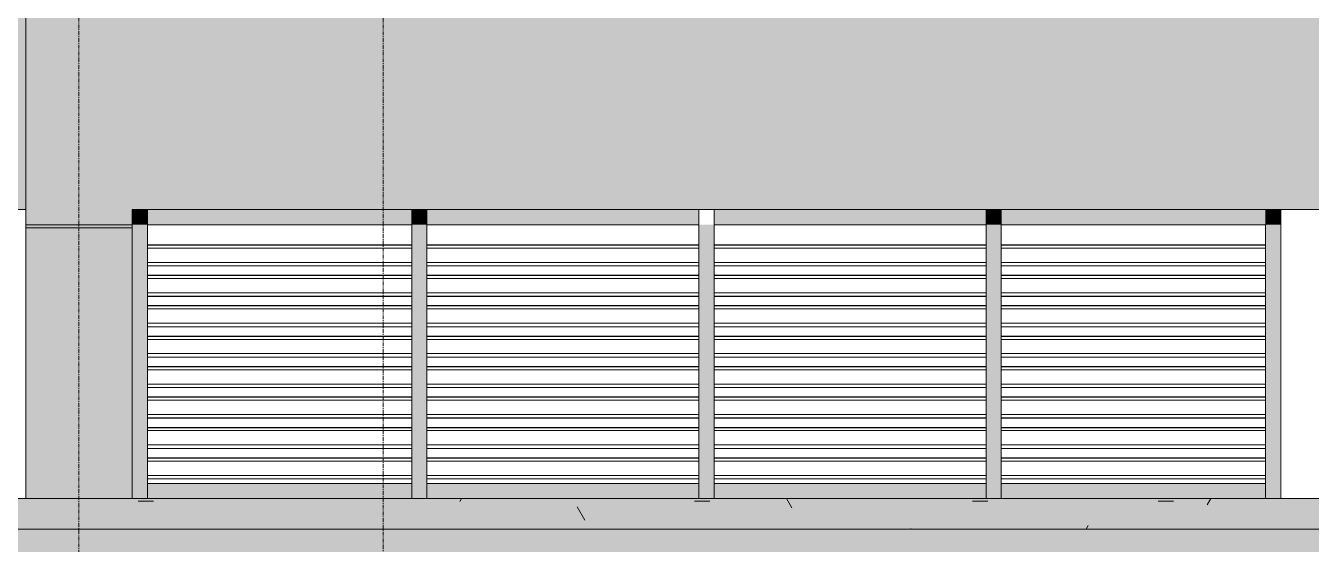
# Model space of a CAD drawing. Header units: millimetres. Extents: x 9199 to 175431, y -4466 to 35300.
# Drawn here: x 155426 to 159653, y 450 to 2154 of the extents above; entities that cross this region are included whole.
import ezdxf

# ---------------------------------------------------------------- set-up
doc = ezdxf.new("R2010")
doc.units = ezdxf.units.MM
doc.linetypes.add('Grid Line', pattern=[22.225, 12.7, -3.175, 3.175, -3.175])
for name, color, linetype, lineweight in [('A-DETL-GENF-2', 9, 'Continuous', 9), ('A-DETL-THIN', 151, 'Continuous', 9), ('A-GLAZ-CWMG', 51, 'Continuous', 9), ('A-WALL', 113, 'Continuous', 9), ('A-WALL-PATT', 111, 'Continuous', 9), ('A-WALL-PATT-2', 111, 'Continuous', 5), ('S-COLS', 52, 'Continuous', 9), ('S-GRID-1', 1, 'Grid Line', 9)]:
    doc.layers.add(name, color=color, linetype=linetype, lineweight=lineweight)

# ---------------------------------------------------------------- blocks, each defined once
blk = doc.blocks.new('Rectangular Mullion - 50 x 100mm-3797626-TKCS_MẶT ĐỨNG HƯỚNG TÂY')
at = {"layer": 'A-GLAZ-CWMG'}
blk.add_hatch(color=256, dxfattribs=at).paths.add_polyline_path([(-22504.5, 1500), (-21635.3, 1500), (-21635.3, 1550), (-22504.5, 1550)])
for p, q in [((-22504.5, 1500), (-22504.5, 1550)), ((-21635.3, 1550), (-21635.3, 1500)), ((-22504.5, 1500), (-21635.3, 1500))]:
    blk.add_line(p, q, dxfattribs=at)
blk = doc.blocks.new('Rectangular Mullion - 50 x 100mm-3797627-TKCS_MẶT ĐỨNG HƯỚNG TÂY')
at = {"layer": 'A-GLAZ-CWMG'}
blk.add_hatch(color=256, dxfattribs=at).paths.add_polyline_path([(-23618.4, 1500), (-23498.6, 1500), (-23498.6, 1550), (-24392.8, 1550), (-24392.8, 1500)])
for p, q in [((-24392.8, 1500), (-24392.8, 1550)), ((-23498.6, 1550), (-23498.6, 1500)), ((-24392.8, 1500), (-23498.6, 1500))]:
    blk.add_line(p, q, dxfattribs=at)
blk = doc.blocks.new('Rectangular Mullion - 50 x 100mm-3797628-TKCS_MẶT ĐỨNG HƯỚNG TÂY')
at = {"layer": 'A-GLAZ-CWMG'}
blk.add_hatch(color=256, dxfattribs=at).paths.add_polyline_path([(-24442.8, 600), (-24442.8, 650), (-25311.9, 650), (-25311.9, 600), (-24676.6, 600)])
for p, q in [((-25311.9, 600), (-25311.9, 650)), ((-24442.8, 650), (-25311.9, 650)), ((-24442.8, 650), (-24442.8, 600))]:
    blk.add_line(p, q, dxfattribs=at)
blk = doc.blocks.new('Rectangular Mullion - 50 x 100mm-3797629-TKCS_MẶT ĐỨNG HƯỚNG TÂY')
at = {"layer": 'A-GLAZ-CWMG'}
blk.add_hatch(color=256, dxfattribs=at).paths.add_polyline_path([(-24392.8, 600), (-23498.6, 600), (-23498.6, 650), (-24392.8, 650)])
for p, q in [((-24392.8, 600), (-24392.8, 650)), ((-23498.6, 650), (-24392.8, 650)), ((-23498.6, 650), (-23498.6, 600))]:
    blk.add_line(p, q, dxfattribs=at)
blk = doc.blocks.new('Rectangular Mullion - 50 x 100mm-3089665-TKCS_MẶT ĐỨNG HƯỚNG TÂY')
at = {"layer": 'A-GLAZ-CWMG'}
blk.add_hatch(color=256, dxfattribs=at).paths.add_polyline_path([(-53711.9, 600), (-53711.9, 700), (-53758.7, 700), (-53758.7, 600)])
blk.add_line((-53758.7, 700), (-53758.7, 600), dxfattribs=at)
blk = doc.blocks.new('Rectangular Mullion - 50 x 100mm-3089666-TKCS_MẶT ĐỨNG HƯỚNG TÂY')
at = {"layer": 'A-GLAZ-CWMG'}
blk.add_hatch(color=256, dxfattribs=at).paths.add_polyline_path([(-53711.9, 700), (-53711.9, 800), (-53758.7, 800), (-53758.7, 700)])
blk.add_line((-53758.7, 800), (-53758.7, 700), dxfattribs=at)
blk = doc.blocks.new('Rectangular Mullion - 50 x 100mm-3089667-TKCS_MẶT ĐỨNG HƯỚNG TÂY')
at = {"layer": 'A-GLAZ-CWMG'}
blk.add_hatch(color=256, dxfattribs=at).paths.add_polyline_path([(-28835.3, 1500), (-28835.3, 1550), (-28885.3, 1550), (-28885.3, 1500)])
blk.add_line((-28885.3, 1550), (-28885.3, 1500), dxfattribs=at)
blk = doc.blocks.new('Rectangular Mullion - 50 x 100mm-3089668-TKCS_MẶT ĐỨNG HƯỚNG TÂY')
at = {"layer": 'A-GLAZ-CWMG'}
blk.add_hatch(color=256, dxfattribs=at).paths.add_polyline_path([(-25311.9, 1500), (-25311.9, 1550), (-25361.9, 1550), (-25361.9, 1500), (-25335, 1500)])
blk.add_line((-25311.9, 1500), (-25311.9, 1550), dxfattribs=at)
blk = doc.blocks.new('Rectangular Mullion - 50 x 100mm-3089669-TKCS_MẶT ĐỨNG HƯỚNG TÂY')
at = {"layer": 'A-GLAZ-CWMG'}
blk.add_hatch(color=256, dxfattribs=at).paths.add_polyline_path([(-57485.3, 600), (-57485.3, 700), (-57535.3, 700), (-57535.3, 600)])
blk.add_line((-57485.3, 600), (-57485.3, 700), dxfattribs=at)
blk = doc.blocks.new('Rectangular Mullion - 50 x 100mm-3089670-TKCS_MẶT ĐỨNG HƯỚNG TÂY')
at = {"layer": 'A-GLAZ-CWMG'}
blk.add_hatch(color=256, dxfattribs=at).paths.add_polyline_path([(-57485.3, 700), (-57485.3, 800), (-57535.3, 800), (-57535.3, 700)])
blk.add_line((-57485.3, 700), (-57485.3, 800), dxfattribs=at)
blk = doc.blocks.new('Rectangular Mullion - MULLION LA SACH-3797630-TKCS_MẶT ĐỨNG HƯỚNG TÂY')
at = {"layer": 'A-GLAZ-CWMG'}
for p, q in [((-25311.9, 734.3), (-24442.8, 734.3)), ((-25311.9, 733.3), (-24442.8, 733.3)), ((-25311.9, 733.2), (-24442.8, 733.2)), ((-25311.9, 723.5), (-24442.8, 723.5)), ((-25311.9, 676.5), (-24442.8, 676.5)), ((-25311.9, 665), (-24442.8, 665)), ((-25311.9, 664.8), (-24442.8, 664.8))]:
    blk.add_line(p, q, dxfattribs=at)
blk = doc.blocks.new('Rectangular Mullion - MULLION LA SACH-3797631-TKCS_MẶT ĐỨNG HƯỚNG TÂY')
at = {"layer": 'A-GLAZ-CWMG'}
for p, q in [((-24392.8, 734.3), (-23498.6, 734.3)), ((-24392.8, 733.3), (-23498.6, 733.3)), ((-24392.8, 733.2), (-23498.6, 733.2)), ((-24392.8, 723.5), (-23498.6, 723.5)), ((-24392.8, 676.5), (-23498.6, 676.5)), ((-24392.8, 665), (-23498.6, 665)), ((-24392.8, 664.8), (-23498.6, 664.8))]:
    blk.add_line(p, q, dxfattribs=at)
blk = doc.blocks.new('Rectangular Mullion - 50 x 100mm-3089657-TKCS_MẶT ĐỨNG HƯỚNG TÂY')
at = {"layer": 'A-GLAZ-CWMG'}
blk.add_hatch(color=256, dxfattribs=at).paths.add_polyline_path([(-56553.7, 600), (-56553.7, 700), (-56603.7, 700), (-56603.7, 600)])
for p, q in [((-56603.7, 700), (-56603.7, 600)), ((-56553.7, 600), (-56553.7, 700))]:
    blk.add_line(p, q, dxfattribs=at)
blk = doc.blocks.new('Rectangular Mullion - 50 x 100mm-3089658-TKCS_MẶT ĐỨNG HƯỚNG TÂY')
at = {"layer": 'A-GLAZ-CWMG'}
blk.add_hatch(color=256, dxfattribs=at).paths.add_polyline_path([(-56553.7, 700), (-56553.7, 800), (-56603.7, 800), (-56603.7, 700)])
for p, q in [((-56603.7, 800), (-56603.7, 700)), ((-56553.7, 700), (-56553.7, 800))]:
    blk.add_line(p, q, dxfattribs=at)
blk = doc.blocks.new('Rectangular Mullion - 50 x 100mm-3089659-TKCS_MẶT ĐỨNG HƯỚNG TÂY')
at = {"layer": 'A-GLAZ-CWMG'}
blk.add_hatch(color=256, dxfattribs=at).paths.add_polyline_path([(-54640.3, 1500), (-54640.3, 1550), (-54690.3, 1550), (-54690.3, 1500)])
for p, q in [((-54690.3, 1550), (-54690.3, 1500)), ((-54640.3, 1500), (-54640.3, 1550))]:
    blk.add_line(p, q, dxfattribs=at)

msp = doc.modelspace()

# ---------------------------------------------------------------- hatches: boundary and pattern name
at = {"layer": 'A-DETL-GENF-2'}
h = msp.add_hatch(dxfattribs=at)
h.set_pattern_fill('FP_33', color=256, style=0, pattern_type=2)
h.set_pattern_definition([(0, (129582.6, 1200), (725.805, 725.805), [725.805, -725.805]), (0, (129582.6, 1472.2), (725.805, 725.805), [725.805, -725.805]), (0, (129582.6, 1744.35), (725.805, 725.805), [725.805, -725.805]), (90, (129673.3, 1835.1), (-725.805, 725.805), [725.805, -725.805]), (90, (129945.5, 1835.1), (-725.805, 725.805), [725.805, -725.805]), (90, (130217.7, 1835.1), (-725.805, 725.805), [725.805, -725.805])])
h.paths.add_polyline_path([(100378.3, -955.5), (168101.5, -955.5), (168101.5, 500), (100378.3, 500), (100378.3, -407.6)])
at = {"layer": 'A-WALL-PATT'}
h = msp.add_hatch(dxfattribs=at)
h.set_pattern_fill('FP_27', color=256, style=0, pattern_type=2)
h.set_pattern_definition([(0, (129582.6, 1200), (1219.2, 304.8), [50.292, -864.108, 50.292, -864.108, -4876.8]), (0, (129582.6, 1200), (1219.2, 304.8), [-1828.8, 50.292, -1778.508, 50.292, -864.108, -2133.6]), (0, (129582.6, 1200), (1219.2, 304.8), [-4572, 50.292, -559.308, 50.292, -1473.708]), (120, (130039.8, 1352.4), (-873.5645, 903.4582), [50.292, -864.108, 50.292, -5740.908]), (120, (130039.8, 1352.4), (-873.5645, 903.4582), [-964.692, -864.108, 50.292, -1778.508, -3048]), (120, (130039.8, 1352.4), (-873.5645, 903.4582), [-3657.6, 50.292, -864.108, 50.292, -2083.308]), (120, (130039.8, 1352.4), (-873.5645, 903.4582), [-4622.292, -559.308, 50.292, -1473.708]), (240, (130192.2, 1962), (-345.6355, -1208.2582), [50.292, -864.108, 50.292, -5740.908]), (240, (130192.2, 1962), (-345.6355, -1208.2582), [-964.692, -864.108, 50.292, -1778.508, -3048]), (240, (130192.2, 1962), (-345.6355, -1208.2582), [-3657.6, 50.292, -864.108, 50.292, -2083.308]), (240, (130192.2, 1962), (-345.6355, -1208.2582), [-4622.292, -559.308, 50.292, -1473.708])])
h.paths.add_polyline_path([(162810.6, 500), (162901.2, 500), (162901.2, 600), (147300.8, 600), (147300.8, 500), (161752.4, 500)])
h = msp.add_hatch(dxfattribs=at)
h.set_pattern_fill('FP_31', color=256, style=0, pattern_type=2)
h.set_pattern_definition([(349.695, (163090.205, 869.39), (3657.59817, -609.61005), [68.155, -6747.38]), (0, (163157.26, 857.2), (609.6, 609.6), [67.056, -542.544]), (18.435, (163224.32, 857.2), (1219.1992, 609.6016), [57.832, -1869.893]), (172.875, (163279.18, 875.49), (4267.1994, -609.5991), [49.148, -4865.604]), (174.806, (163230.413, 881.584), (6096.00395, -609.55472), [67.333, -6665.92]), (194.036, (163163.36, 887.68), (-1828.8022, -609.5924), [75.403, -2438.042]), (9.462, (163138.97, 869.39), (3048.00504, 609.5835), [37.081, -3670.971]), (353.66, (163175.55, 875.49), (-4876.8008, 609.58348), [55.202, -5464.96]), (185.711, (163230.413, 869.39), (-5486.39511, -609.63944), [61.264, -6065.139]), (168.69, (163169.45, 863.3), (2438.4, -609.6026), [31.084, -3077.279]), (354.806, (163035.34, 863.296), (-6096.00395, 609.55472), [67.333, -6665.92]), (348.69, (163102.4, 857.2), (-2438.4, 609.6026), [62.167, -3046.194]), (0, (163163.36, 845), (609.6, 609.6), [73.152, -536.448]), (20.556, (163236.51, 845.01), (3048.0001, 1219.19697), [52.084, -5156.34]), (3.814, (163285.277, 863.296), (8534.40115, 609.58889), [91.643, -9072.654]), (354.806, (163376.72, 869.39), (-6096.00395, 609.55472), [67.333, -6665.92]), (0, (163443.8, 863.3), (609.6, 609.6), [67.056, -542.544]), (5.194, (162901.23, 863.296), (6096.00395, 609.55472), [67.333, -6665.92]), (354.806, (162968.285, 869.39), (-6096.00395, 609.55472), [67.333, -6665.92]), (0, (162901.2, 875.5), (609.6, 609.6), [36.576, -573.024]), (5.194, (162937.805, 875.49), (6096.00395, 609.55472), [67.333, -6665.92]), (0, (163004.86, 881.6), (609.6, 609.6), [60.96, -548.64]), (10.305, (163065.82, 881.584), (-3657.59817, -609.61005), [68.155, -6747.38]), (5.194, (163132.88, 893.776), (6096.00395, 609.55472), [67.333, -6665.92]), (354.806, (163199.933, 899.87), (-6096.00395, 609.55472), [67.333, -6665.92]), (354.806, (163266.99, 893.776), (-6096.00395, 609.55472), [67.333, -6665.92]), (351.87, (163334.045, 887.68), (-3657.60043, 609.5929), [86.21, -4224.312]), (0, (163419.4, 875.5), (609.6, 609.6), [91.44, -518.16]), (347.471, (163395.005, 509.73), (3047.99888, -609.61085), [56.202, -5564.033]), (354.289, (163449.87, 497.536), (-5486.39511, 609.63944), [61.264, -6065.139]), (8.13, (163395.005, 509.73), (3657.60043, 609.5929), [43.105, -4267.418]), (9.462, (163437.68, 515.82), (3048.00504, 609.5835), [74.161, -3633.892]), (0, (162901.2, 528), (609.6, 609.6), [73.152, -536.448]), (350.538, (162974.38, 528.02), (-3048.00504, 609.5835), [37.081, -3670.971]), (201.801, (163010.96, 521.92), (1828.8045, 609.58684), [32.828, -3249.968]), (192.995, (162980.477, 509.73), (5486.39314, 1219.23746), [81.331, -8051.747]), (352.875, (163462.06, 509.73), (-4267.1994, 609.5991), [49.148, -4865.604]), (7.125, (163462.06, 509.73), (4267.1994, 609.5991), [49.148, -4865.604]), (0, (162901.2, 515.8), (609.6, 609.6), [48.768, -560.832]), (194.036, (162950, 515.82), (-1828.8022, -609.5924), [50.27, -2463.177]), (356.633, (163035.34, 534.112), (-9753.59439, 609.691875), [103.811, -10277.302]), (357.709, (163138.973, 528.016), (-14630.396648, 609.69909), [152.522, -15099.665]), (3.18, (163291.373, 521.92), (10363.19831, 609.63121), [109.897, -10879.823]), (9.462, (163401.1, 528.02), (3048.00504, 609.5835), [111.242, -3596.81]), (10.305, (162901.23, 473.15), (-3657.59817, -609.61005), [68.155, -6747.38]), (15.945, (162968.285, 485.34), (-2438.4042, -609.58315), [88.759, -4349.196]), (0, (163053.6, 509.7), (609.6, 609.6), [79.248, -530.352]), (351.87, (163132.88, 509.73), (-3657.60043, 609.5929), [86.21, -4224.312]), (3.576, (163218.22, 497.536), (9144.002965, 609.5468), [97.726, -9674.906]), (351.254, (163315.757, 503.63), (4267.20096, -609.58783), [80.18, -7937.856]), (345.964, (163395, 491.44), (-1828.8022, 609.5924), [75.403, -2438.042]), (0, (163468.16, 473.15), (609.6, 609.6), [42.672, -566.928]), (174.806, (163035.34, 534.11), (6096.00395, -609.55472), [134.665, -6598.587]), (355.236, (162901.23, 570.69), (-6705.59647, 609.64143), [146.811, -7193.745]), (0, (163047.53, 558.5), (609.6, 609.6), [140.208, -469.392]), (4.086, (163187.74, 558.496), (7924.79503, 609.65274), [171.123, -8385.02]), (0, (163358.4, 570.7), (609.6, 609.6), [152.4, -457.2]), (7.125, (162901.23, 442.67), (4267.1994, 609.5991), [147.443, -4767.311]), (6.34, (163047.533, 460.96), (4876.8008, 609.58348), [110.403, -5409.758]), (357.51, (163157.261, 473.152), (-13411.196973, 609.70439), [140.34, -13893.706]), (353.48, (163297.47, 467.056), (-15849.59217, 1828.855172), [214.749, -21260.135]), (3.013, (162901.23, 838.912), (10972.79715, 609.6408), [115.984, -11482.446]), (351.87, (163017.05, 845.01), (-3657.60043, 609.5929), [129.316, -4181.208]), (357.614, (163145.07, 826.72), (-14020.799432, 609.613717), [146.431, -14496.664]), (10.62, (163291.373, 820.624), (-6705.59246, -1219.23973), [99.236, -9824.334]), (0, (163388.9, 838.9), (609.6, 609.6), [121.92, -487.68]), (356.82, (162901.23, 912.064), (-10363.19831, 609.63121), [109.897, -10879.823]), (6.009, (163010.957, 905.968), (-6095.99899, -609.599175), [116.464, -11529.929]), (6.71, (163126.78, 918.16), (-5486.397345, -609.61573), [104.346, -10330.325]), (354.289, (163230.413, 930.35), (-5486.39511, 609.63944), [122.528, -6003.877]), (347.905, (163352.333, 918.16), (-5486.39487, 1219.22295), [87.281, -8640.862]), (9.462, (163437.68, 899.87), (3048.00504, 609.5835), [74.161, -3633.892]), (3.814, (162901.23, 796.24), (8534.40115, 609.58889), [91.643, -9072.654]), (347.196, (162992.67, 802.336), (-7924.80896, 1828.76326), [137.532, -13615.67]), (0, (163126.8, 771.86), (609.6, 609.6), [152.4, -457.2]), (5.44, (163279.181, 771.856), (-6705.60249, -609.56085), [128.595, -12730.932]), (6.71, (163407.197, 784.048), (-5486.397345, -609.61573), [104.346, -10330.325]), (0, (162901.2, 954.74), (609.6, 609.6), [103.632, -505.968]), (8.13, (163004.86, 954.74), (3657.60043, 609.5929), [172.421, -4138.102]), (357.614, (163175.55, 979.12), (-14020.799432, 609.613717), [146.431, -14496.664]), (354.472, (163321.853, 973.024), (12801.591011, -1219.302898), [189.859, -18796.025]), (6.843, (162901.23, 400), (-10363.195037, -1219.241277), [153.494, -15195.842]), (0, (163053.6, 418.3), (609.6, 609.6), [170.688, -438.912]), (356.348, (163224.317, 418.288), (-18897.604963, 1219.126665), [287.095, -28422.422]), (0, (162901.2, 613.36), (609.6, 609.6), [146.304, -463.296]), (4.764, (163047.533, 613.36), (6705.59647, 609.64143), [146.811, -7193.745]), (358.152, (163193.837, 625.552), (-18287.996238, 609.724117), [189.074, -18718.355]), (357.274, (163382.813, 619.456), (-12192.004244, 609.534153), [128.161, -12687.945]), (354.806, (162901.23, 710.896), (-6096.00395, 609.55472), [134.665, -6598.587]), (0, (163035.34, 698.7), (609.6, 609.6), [195.072, -414.528]), (1.909, (163230.413, 698.704), (17678.401049, 609.553228), [182.982, -18115.176]), (3.576, (163413.293, 704.8), (9144.002965, 609.5468), [97.726, -9674.906])])
h.paths.add_polyline_path([(162810.6, 500), (162901.2, 500), (162901.2, 600), (147300.8, 600), (147300.8, 500), (161752.4, 500)])
at = {"layer": 'A-WALL-PATT-2'}
h = msp.add_hatch(color=256, dxfattribs=at)
h.paths.add_polyline_path([(147296.2, 600), (149351.2, 600), (149351.2, 1490), (147296.2, 1490), (147296.2, 700)])
h.paths.add_polyline_path([(147296.2, 1500), (149351.2, 1500), (149351.2, 1550), (155426.2, 1550), (155426.2, 2200), (147296.2, 2200)])
h = msp.add_hatch(color=256, dxfattribs=at)
h.paths.add_polyline_path([(155426.2, 600), (155776.2, 600), (155776.2, 1490), (155426.2, 1490), (155426.2, 688.4)])
h.paths.add_polyline_path([(163608.3, 600), (163901.2, 600), (163901.2, 1490), (163551.2, 1490), (163551.2, 600)])
h.paths.add_polyline_path([(163868.8, 1500), (163901.2, 1500), (163901.2, 2200), (155426.2, 2200), (155426.2, 1500), (155776.2, 1500), (155776.2, 1550), (163551.2, 1550), (163551.2, 1500)])
msp.add_hatch(color=256, dxfattribs=at).paths.add_polyline_path([(155776.2, 1490), (155776.2, 1500), (155426.2, 1500), (155426.2, 1490)])

# ---------------------------------------------------------------- linework, layer by layer
at = {"layer": 'A-DETL-THIN'}
msp.add_line((168101.5, 500), (100378.3, 500), dxfattribs=at)
at = {"layer": 'A-WALL'}
for p, q in [((155426.2, 2200), (155426.2, 600)), ((149351.2, 1550), (155426.2, 1550)), ((155776.2, 600), (155776.2, 1550)), ((155776.2, 1550), (163551.2, 1550)), ((155426.2, 1500), (155776.2, 1500)), ((155776.2, 1490), (155426.2, 1490)), ((163911.2, 600), (147290.8, 600))]:
    msp.add_line(p, q, dxfattribs=at)
at = {"layer": 'S-COLS'}
msp.add_line((159552.9, 1550), (159552.9, 600), dxfattribs=at)
at = {"layer": 'S-GRID-1'}
for p, q in [((155601.2, 634.2), (155601.2, 30542.5)), ((156601.2, -1210.8), (156601.2, 2539.2)), ((155601.2, -3115.8), (155601.2, 634.2))]:
    msp.add_line(p, q, dxfattribs=at)

# ---------------------------------------------------------------- block references
at = {"layer": 'A-GLAZ-CWMG'}
for name, p in [('Rectangular Mullion - 50 x 100mm-3089668-TKCS_MẶT ĐỨNG HƯỚNG TÂY', (181138.2, 0)), ('Rectangular Mullion - 50 x 100mm-3797626-TKCS_MẶT ĐỨNG HƯỚNG TÂY', (178330.7, 0)), ('Rectangular Mullion - 50 x 100mm-3089659-TKCS_MẶT ĐỨNG HƯỚNG TÂY', (211385.7, 0)), ('Rectangular Mullion - 50 x 100mm-3797627-TKCS_MẶT ĐỨNG HƯỚNG TÂY', (181138.2, 0)), ('Rectangular Mullion - 50 x 100mm-3797627-TKCS_MẶT ĐỨNG HƯỚNG TÂY', (182082.3, 0)), ('Rectangular Mullion - 50 x 100mm-3089659-TKCS_MẶT ĐỨNG HƯỚNG TÂY', (213274, 0)), ('Rectangular Mullion - 50 x 100mm-3797626-TKCS_MẶT ĐỨNG HƯỚNG TÂY', (181138.2, 0)), ('Rectangular Mullion - 50 x 100mm-3089667-TKCS_MẶT ĐỨNG HƯỚNG TÂY', (188388.2, 0)), ('Rectangular Mullion - 50 x 100mm-3089670-TKCS_MẶT ĐỨNG HƯỚNG TÂY', (213311.5, 700)), ('Rectangular Mullion - 50 x 100mm-3089658-TKCS_MẶT ĐỨNG HƯỚNG TÂY', (213299, 700)), ('Rectangular Mullion - 50 x 100mm-3089658-TKCS_MẶT ĐỨNG HƯỚNG TÂY', (214243.2, 700)), ('Rectangular Mullion - 50 x 100mm-3089658-TKCS_MẶT ĐỨNG HƯỚNG TÂY', (215187.4, 700)), ('Rectangular Mullion - 50 x 100mm-3089666-TKCS_MẶT ĐỨNG HƯỚNG TÂY', (213261.5, 700)), ('Rectangular Mullion - 50 x 100mm-3089670-TKCS_MẶT ĐỨNG HƯỚNG TÂY', (213311.5, 600)), ('Rectangular Mullion - MULLION LA SACH-3797630-TKCS_MẶT ĐỨNG HƯỚNG TÂY', (181138.2, 700)), ('Rectangular Mullion - 50 x 100mm-3089658-TKCS_MẶT ĐỨNG HƯỚNG TÂY', (213299, 600)), ('Rectangular Mullion - MULLION LA SACH-3797631-TKCS_MẶT ĐỨNG HƯỚNG TÂY', (181138.2, 700)), ('Rectangular Mullion - 50 x 100mm-3089658-TKCS_MẶT ĐỨNG HƯỚNG TÂY', (214243.2, 600)), ('Rectangular Mullion - MULLION LA SACH-3797631-TKCS_MẶT ĐỨNG HƯỚNG TÂY', (182082.3, 700)), ('Rectangular Mullion - 50 x 100mm-3089658-TKCS_MẶT ĐỨNG HƯỚNG TÂY', (215187.4, 600)), ('Rectangular Mullion - MULLION LA SACH-3797630-TKCS_MẶT ĐỨNG HƯỚNG TÂY', (183945.6, 700)), ('Rectangular Mullion - 50 x 100mm-3089666-TKCS_MẶT ĐỨNG HƯỚNG TÂY', (213261.5, 600)), ('Rectangular Mullion - MULLION LA SACH-3797630-TKCS_MẶT ĐỨNG HƯỚNG TÂY', (181138.2, 600)), ('Rectangular Mullion - MULLION LA SACH-3797631-TKCS_MẶT ĐỨNG HƯỚNG TÂY', (181138.2, 600)), ('Rectangular Mullion - MULLION LA SACH-3797631-TKCS_MẶT ĐỨNG HƯỚNG TÂY', (182082.3, 600)), ('Rectangular Mullion - MULLION LA SACH-3797630-TKCS_MẶT ĐỨNG HƯỚNG TÂY', (183945.6, 600)), ('Rectangular Mullion - 50 x 100mm-3089670-TKCS_MẶT ĐỨNG HƯỚNG TÂY', (213311.5, 500)), ('Rectangular Mullion - 50 x 100mm-3089658-TKCS_MẶT ĐỨNG HƯỚNG TÂY', (213299, 500)), ('Rectangular Mullion - 50 x 100mm-3089658-TKCS_MẶT ĐỨNG HƯỚNG TÂY', (214243.2, 500)), ('Rectangular Mullion - 50 x 100mm-3089658-TKCS_MẶT ĐỨNG HƯỚNG TÂY', (215187.4, 500)), ('Rectangular Mullion - 50 x 100mm-3089666-TKCS_MẶT ĐỨNG HƯỚNG TÂY', (213261.5, 500)), ('Rectangular Mullion - MULLION LA SACH-3797630-TKCS_MẶT ĐỨNG HƯỚNG TÂY', (181138.2, 500)), ('Rectangular Mullion - MULLION LA SACH-3797631-TKCS_MẶT ĐỨNG HƯỚNG TÂY', (181138.2, 500)), ('Rectangular Mullion - MULLION LA SACH-3797631-TKCS_MẶT ĐỨNG HƯỚNG TÂY', (182082.3, 500)), ('Rectangular Mullion - MULLION LA SACH-3797630-TKCS_MẶT ĐỨNG HƯỚNG TÂY', (183945.6, 500)), ('Rectangular Mullion - 50 x 100mm-3089670-TKCS_MẶT ĐỨNG HƯỚNG TÂY', (213311.5, 400)), ('Rectangular Mullion - 50 x 100mm-3089658-TKCS_MẶT ĐỨNG HƯỚNG TÂY', (213299, 400)), ('Rectangular Mullion - 50 x 100mm-3089658-TKCS_MẶT ĐỨNG HƯỚNG TÂY', (214243.2, 400)), ('Rectangular Mullion - 50 x 100mm-3089658-TKCS_MẶT ĐỨNG HƯỚNG TÂY', (215187.4, 400)), ('Rectangular Mullion - 50 x 100mm-3089666-TKCS_MẶT ĐỨNG HƯỚNG TÂY', (213261.5, 400)), ('Rectangular Mullion - 50 x 100mm-3089670-TKCS_MẶT ĐỨNG HƯỚNG TÂY', (213311.5, 300)), ('Rectangular Mullion - MULLION LA SACH-3797630-TKCS_MẶT ĐỨNG HƯỚNG TÂY', (181138.2, 400)), ('Rectangular Mullion - 50 x 100mm-3089658-TKCS_MẶT ĐỨNG HƯỚNG TÂY', (213299, 300)), ('Rectangular Mullion - MULLION LA SACH-3797631-TKCS_MẶT ĐỨNG HƯỚNG TÂY', (181138.2, 400)), ('Rectangular Mullion - 50 x 100mm-3089658-TKCS_MẶT ĐỨNG HƯỚNG TÂY', (214243.2, 300)), ('Rectangular Mullion - MULLION LA SACH-3797631-TKCS_MẶT ĐỨNG HƯỚNG TÂY', (182082.3, 400)), ('Rectangular Mullion - 50 x 100mm-3089658-TKCS_MẶT ĐỨNG HƯỚNG TÂY', (215187.4, 300)), ('Rectangular Mullion - MULLION LA SACH-3797630-TKCS_MẶT ĐỨNG HƯỚNG TÂY', (183945.6, 400)), ('Rectangular Mullion - 50 x 100mm-3089666-TKCS_MẶT ĐỨNG HƯỚNG TÂY', (213261.5, 300)), ('Rectangular Mullion - MULLION LA SACH-3797630-TKCS_MẶT ĐỨNG HƯỚNG TÂY', (181138.2, 300)), ('Rectangular Mullion - MULLION LA SACH-3797631-TKCS_MẶT ĐỨNG HƯỚNG TÂY', (181138.2, 300)), ('Rectangular Mullion - MULLION LA SACH-3797631-TKCS_MẶT ĐỨNG HƯỚNG TÂY', (182082.3, 300)), ('Rectangular Mullion - MULLION LA SACH-3797630-TKCS_MẶT ĐỨNG HƯỚNG TÂY', (183945.6, 300)), ('Rectangular Mullion - 50 x 100mm-3089670-TKCS_MẶT ĐỨNG HƯỚNG TÂY', (213311.5, 200)), ('Rectangular Mullion - 50 x 100mm-3089658-TKCS_MẶT ĐỨNG HƯỚNG TÂY', (213299, 200)), ('Rectangular Mullion - 50 x 100mm-3089658-TKCS_MẶT ĐỨNG HƯỚNG TÂY', (214243.2, 200)), ('Rectangular Mullion - 50 x 100mm-3089658-TKCS_MẶT ĐỨNG HƯỚNG TÂY', (215187.4, 200)), ('Rectangular Mullion - 50 x 100mm-3089666-TKCS_MẶT ĐỨNG HƯỚNG TÂY', (213261.5, 200)), ('Rectangular Mullion - MULLION LA SACH-3797630-TKCS_MẶT ĐỨNG HƯỚNG TÂY', (181138.2, 200)), ('Rectangular Mullion - MULLION LA SACH-3797631-TKCS_MẶT ĐỨNG HƯỚNG TÂY', (181138.2, 200)), ('Rectangular Mullion - MULLION LA SACH-3797631-TKCS_MẶT ĐỨNG HƯỚNG TÂY', (182082.3, 200)), ('Rectangular Mullion - MULLION LA SACH-3797630-TKCS_MẶT ĐỨNG HƯỚNG TÂY', (183945.6, 200)), ('Rectangular Mullion - 50 x 100mm-3089670-TKCS_MẶT ĐỨNG HƯỚNG TÂY', (213311.5, 100)), ('Rectangular Mullion - 50 x 100mm-3089658-TKCS_MẶT ĐỨNG HƯỚNG TÂY', (213299, 100)), ('Rectangular Mullion - 50 x 100mm-3089658-TKCS_MẶT ĐỨNG HƯỚNG TÂY', (214243.2, 100)), ('Rectangular Mullion - 50 x 100mm-3089658-TKCS_MẶT ĐỨNG HƯỚNG TÂY', (215187.4, 100)), ('Rectangular Mullion - 50 x 100mm-3089666-TKCS_MẶT ĐỨNG HƯỚNG TÂY', (213261.5, 100)), ('Rectangular Mullion - MULLION LA SACH-3797630-TKCS_MẶT ĐỨNG HƯỚNG TÂY', (181138.2, 100)), ('Rectangular Mullion - MULLION LA SACH-3797631-TKCS_MẶT ĐỨNG HƯỚNG TÂY', (181138.2, 100)), ('Rectangular Mullion - MULLION LA SACH-3797631-TKCS_MẶT ĐỨNG HƯỚNG TÂY', (182082.3, 100)), ('Rectangular Mullion - MULLION LA SACH-3797630-TKCS_MẶT ĐỨNG HƯỚNG TÂY', (183945.6, 100)), ('Rectangular Mullion - 50 x 100mm-3089670-TKCS_MẶT ĐỨNG HƯỚNG TÂY', (213311.5, 0)), ('Rectangular Mullion - 50 x 100mm-3089658-TKCS_MẶT ĐỨNG HƯỚNG TÂY', (213299, 0)), ('Rectangular Mullion - 50 x 100mm-3089658-TKCS_MẶT ĐỨNG HƯỚNG TÂY', (214243.2, 0)), ('Rectangular Mullion - 50 x 100mm-3089658-TKCS_MẶT ĐỨNG HƯỚNG TÂY', (215187.4, 0)), ('Rectangular Mullion - 50 x 100mm-3089666-TKCS_MẶT ĐỨNG HƯỚNG TÂY', (213261.5, 0)), ('Rectangular Mullion - MULLION LA SACH-3797630-TKCS_MẶT ĐỨNG HƯỚNG TÂY', (181138.2, 0)), ('Rectangular Mullion - MULLION LA SACH-3797631-TKCS_MẶT ĐỨNG HƯỚNG TÂY', (181138.2, 0)), ('Rectangular Mullion - MULLION LA SACH-3797631-TKCS_MẶT ĐỨNG HƯỚNG TÂY', (182082.3, 0)), ('Rectangular Mullion - MULLION LA SACH-3797630-TKCS_MẶT ĐỨNG HƯỚNG TÂY', (183945.6, 0)), ('Rectangular Mullion - 50 x 100mm-3089669-TKCS_MẶT ĐỨNG HƯỚNG TÂY', (213311.5, 0)), ('Rectangular Mullion - 50 x 100mm-3089657-TKCS_MẶT ĐỨNG HƯỚNG TÂY', (213299, 0)), ('Rectangular Mullion - 50 x 100mm-3089657-TKCS_MẶT ĐỨNG HƯỚNG TÂY', (214243.2, 0)), ('Rectangular Mullion - 50 x 100mm-3089657-TKCS_MẶT ĐỨNG HƯỚNG TÂY', (215187.4, 0)), ('Rectangular Mullion - 50 x 100mm-3089665-TKCS_MẶT ĐỨNG HƯỚNG TÂY', (213261.5, 0)), ('Rectangular Mullion - 50 x 100mm-3797628-TKCS_MẶT ĐỨNG HƯỚNG TÂY', (181138.2, 0)), ('Rectangular Mullion - 50 x 100mm-3797629-TKCS_MẶT ĐỨNG HƯỚNG TÂY', (181138.2, 0)), ('Rectangular Mullion - 50 x 100mm-3797629-TKCS_MẶT ĐỨNG HƯỚNG TÂY', (182082.3, 0)), ('Rectangular Mullion - 50 x 100mm-3797628-TKCS_MẶT ĐỨNG HƯỚNG TÂY', (183945.6, 0))]:
    msp.add_blockref(name, p, dxfattribs=at)

doc.saveas('drawing.dxf')
